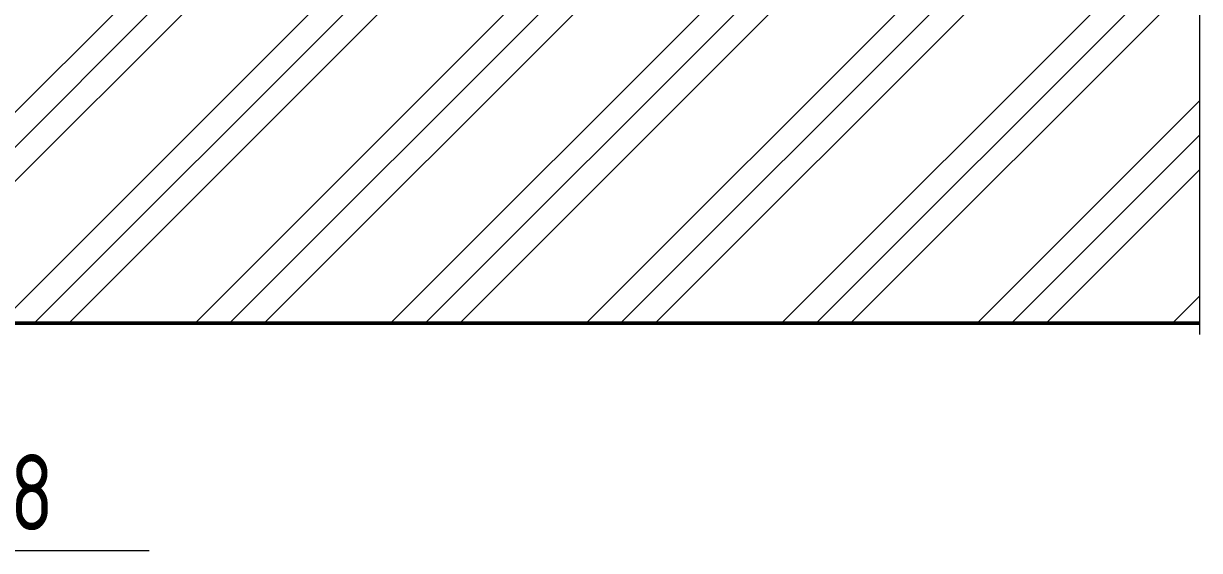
# Model space of a CAD drawing. Header units: millimetres. Extents: x -3846 to -1931, y -1557 to 231.
# Drawn here: x -3160 to -2620, y -1557 to -1314 of the extents above; entities that cross this region are included whole.
import ezdxf

# ---------------------------------------------------------------- set-up
doc = ezdxf.new("R2010")
doc.units = ezdxf.units.MM
for name, color, linetype, lineweight in [('A-DETL-____-IDEN', 3, 'Continuous', 20), ('A-DETL-____-OTLN', 90, 'Continuous', 9), ('A-DETL-GENF-OTLN', 92, 'Continuous', 20)]:
    doc.layers.add(name, color=color, linetype=linetype, lineweight=lineweight)
doc.styles.add('GOST Common', font='GOST_Common.ttf', dxfattribs={"width": 0.8, "height": 35})

# ---------------------------------------------------------------- blocks, each defined once
blk = doc.blocks.new('ADSK_ЭУ_Узел_Линии разрыва - Линейный обрыв-1920480-Организация  диф_шва и подпорной стенки лестницы входной группы в осях 5-7_ А _-Б')
at = {"layer": 'A-DETL-GENF-OTLN'}
blk.add_line((-2619.57, -746.53), (-2619.57, -1457.33), dxfattribs=at)
blk = doc.blocks.new('ADSK_Марка_ЭлементУзла - ADSK_Наименование_Полка 35 мм-223373-Организация  диф_шва и подпорной стенки лестницы входной группы в осях 5-7_ А _-Б')
at = {"layer": 'A-DETL-____-IDEN'}
blk.add_line((-3452.12, -1556.58), (-3102.12, -1556.58), dxfattribs=at)

msp = doc.modelspace()

# ---------------------------------------------------------------- hatches: boundary and pattern name
at = {"layer": 'A-DETL-GENF-OTLN', "lineweight": 9}
h = msp.add_hatch(dxfattribs=at)
h.set_pattern_fill('FP_8', style=0, pattern_type=2)
h.set_pattern_definition([(45, (-3199.89, 10356.94), (-44.90128, 44.90128), []), (45, (-3184.01, 10356.94), (0, 89.80256), []), (45, (-3215.76, 10356.94), (0, 89.80256), [])])
h.paths.add_polyline_path([(-2917.725, -1452), (-2619.568, -1452), (-2619.568, -1132), (-2788.5514, -1132), (-2788.5514, -1232), (-3739.3551, -1232), (-3739.3551, -1452), (-2922.2958, -1452)])

# ---------------------------------------------------------------- linework, layer by layer
at = {"layer": 'A-DETL-____-OTLN', "lineweight": 50}
msp.add_line((-3739.3551, -1452), (-2619.568, -1452), dxfattribs=at)

# ---------------------------------------------------------------- block references
at = {"layer": 'A-DETL-____-IDEN'}
msp.add_blockref('ADSK_Марка_ЭлементУзла - ADSK_Наименование_Полка 35 мм-223373-Организация  диф_шва и подпорной стенки лестницы входной группы в осях 5-7_ А _-Б', (0, 0), dxfattribs=at)
at = {"layer": 'A-DETL-GENF-OTLN'}
msp.add_blockref('ADSK_ЭУ_Узел_Линии разрыва - Линейный обрыв-1920480-Организация  диф_шва и подпорной стенки лестницы входной группы в осях 5-7_ А _-Б', (0, 0), dxfattribs=at)

# ---------------------------------------------------------------- texts
at = {"layer": 'A-DETL-____-IDEN', "lineweight": 9, "insert": (-3229.9959, -1512.307), "char_height": 35, "width": 107.7468, "attachment_point": 1, "style": 'GOST Common'}
msp.add_mtext('=0.98', dxfattribs=at)

doc.saveas('drawing.dxf')
